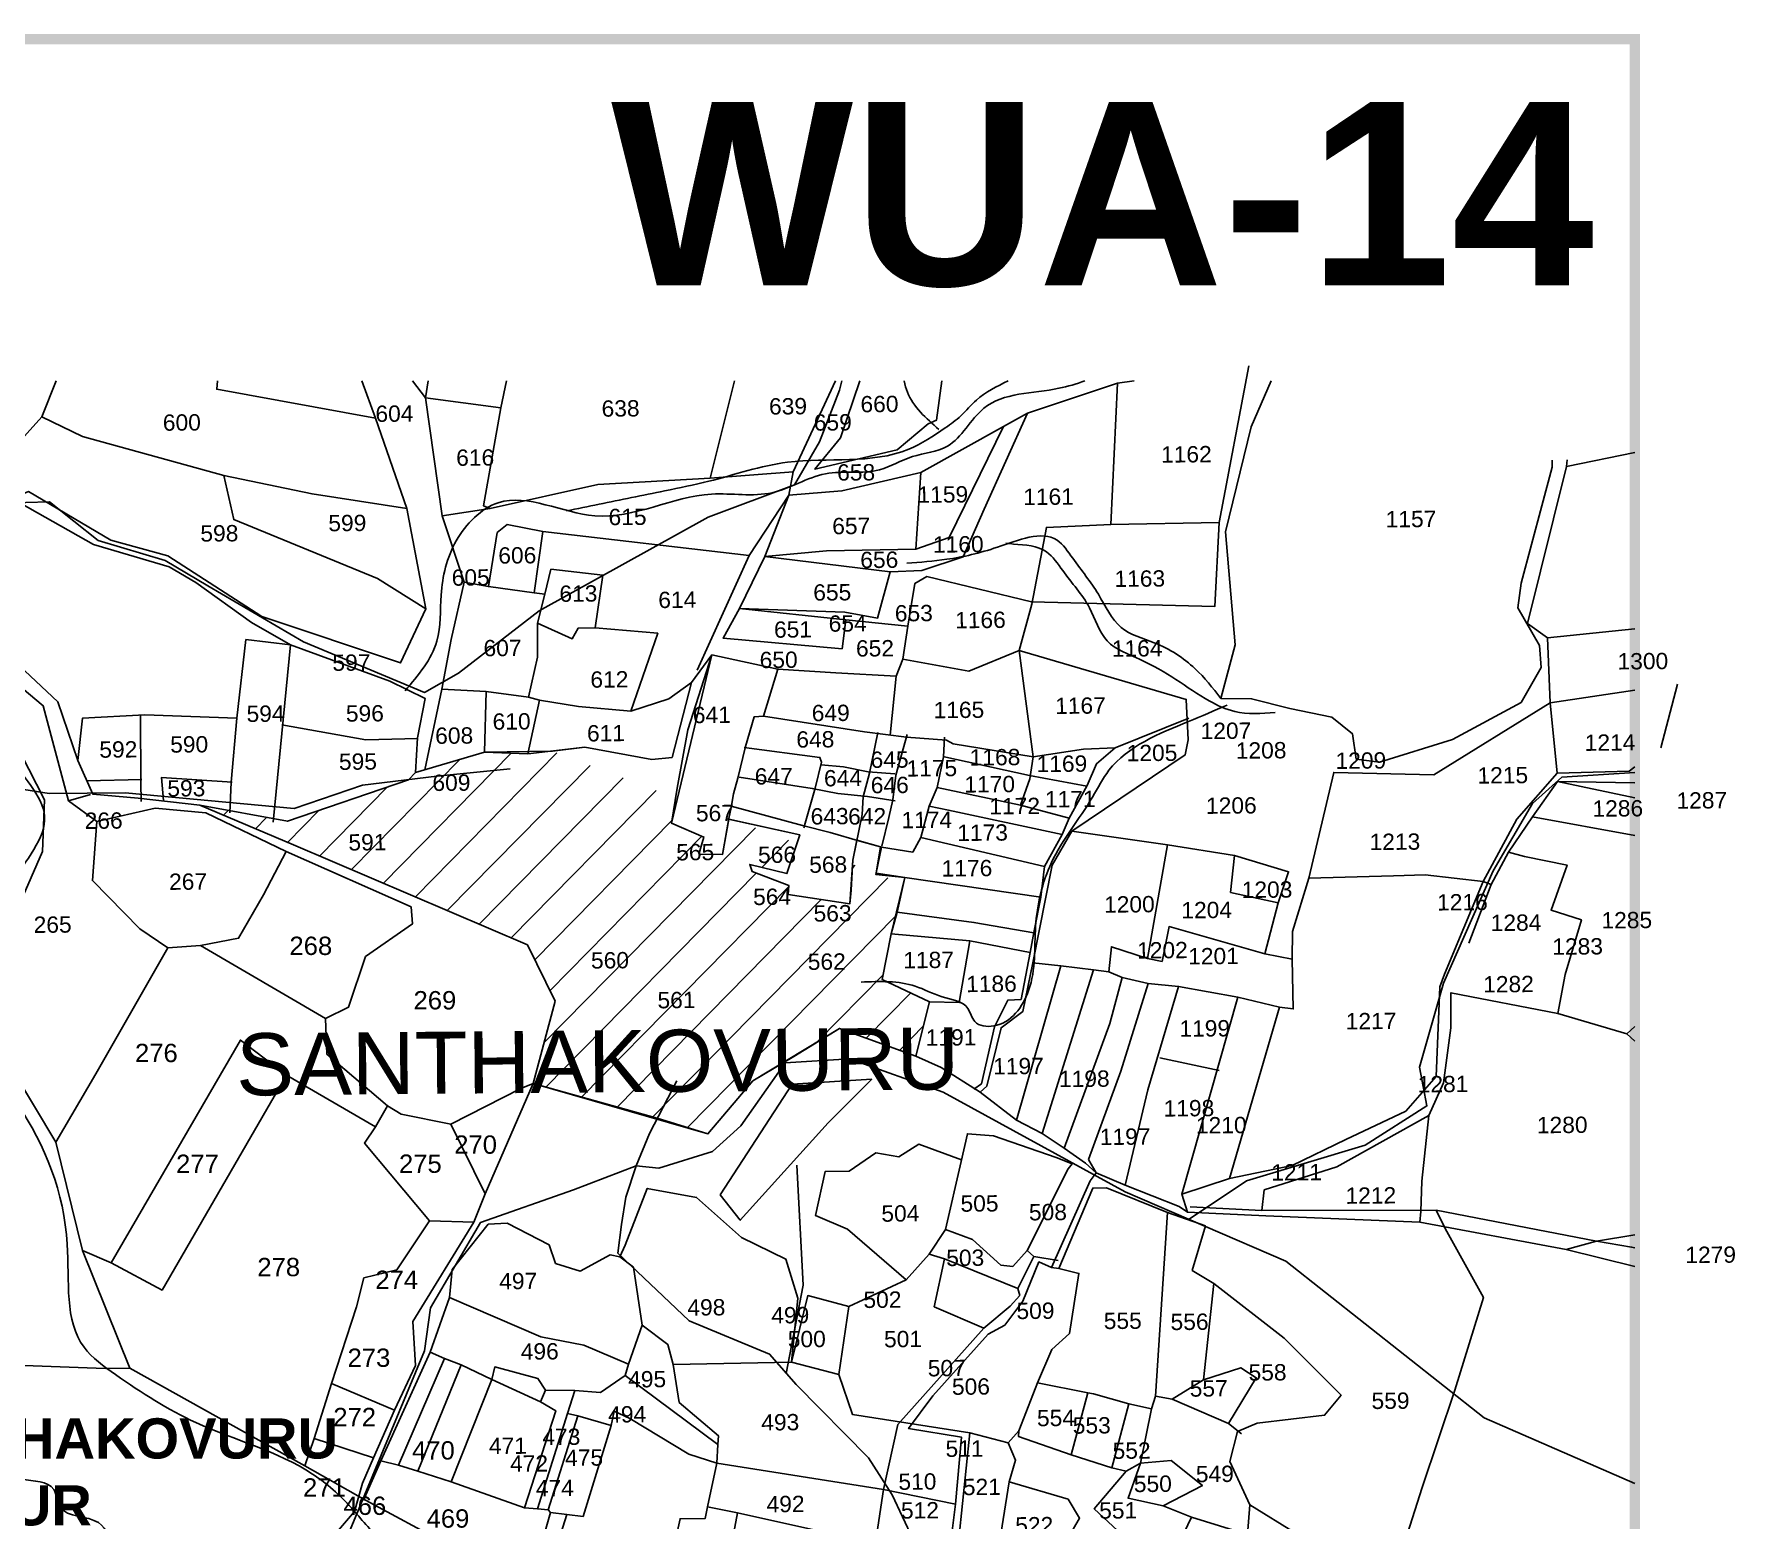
# Model space of a CAD drawing. Header units: inches. Extents: x 200003 to 248779, y 1594258 to 1607376.
# Drawn here: x 213419 to 215088, y 1605434 to 1606891 of the extents above; entities that cross this region are included whole.
import ezdxf
from ezdxf.enums import TextEntityAlignment as Align

# ---------------------------------------------------------------- set-up
doc = ezdxf.new("R2010")
doc.units = ezdxf.units.IN
doc.header["$LTSCALE"] = 15
doc.header["$MEASUREMENT"] = 0
for name, color, linetype in [('PLOT', 7, 'Continuous'), ('PLOT NO', 7, 'Continuous'), ('PLOTS NO', 7, 'Continuous'), ('ROAD', 1, 'Continuous'), ('STREAM', 4, 'Continuous'), ('TEXT', 1, 'Continuous'), ('text2', 7, 'Continuous')]:
    doc.layers.add(name, color=color, linetype=linetype)
doc.styles.get("Standard").update_dxf_attribs({"font": 'arial.ttf'})

msp = doc.modelspace()

# ---------------------------------------------------------------- hatches: boundary and pattern name
at = {"layer": 'PLOT'}
h = msp.add_hatch(dxfattribs=at)
h.set_pattern_fill('ANSI31', color=11, scale=253.80247, angle=0.486)
h.set_pattern_definition([(45.486, (210598.728, 1605601.31), (-22.62267, 22.24208), [])])
h.paths.add_polyline_path([(214272, 1606057.9), (214249, 1606066.6), (214244.9, 1606067.1), (214245.1, 1606068.1), (214222.1, 1606076.8), (214220.7, 1606051.7), (214219.5, 1606038.3), (214159.1, 1606047.4), (214159.5, 1606056.3), (214123.6, 1606069.8), (214121.2, 1606076.9), (214157.8, 1606067.8), (214167.5, 1606097.4), (214109.5, 1606119.3), (214100.7, 1606121.2), (214094.4, 1606086.5), (214071.5, 1606086.8), (214076.3, 1606103.7), (214044.5, 1606117.4), (214048.5, 1606142.3), (213927.7, 1606187.9), (213903.7, 1606185.2), (213861.1, 1606186.9), (213793.3, 1606166.9), (213786.6, 1606159.7), (213667.9, 1606119.1), (213582, 1606134.8), (213673.9, 1606095.9), (213903.2, 1605998.1), (213930.3, 1605942.8), (213909, 1605862), (214030.5, 1605827.8), (214080.3, 1605812.5), (214124.4, 1605864.5), (214209.4, 1605916), (214284.2, 1605888.6), (214297.7, 1605941.9), (214251.1, 1605964.1), (214260, 1606008.7)])

# ---------------------------------------------------------------- linework, layer by layer
for points in [[(214479.6, 1606191.2), (214448.6, 1606189.9), (214399.1, 1606182.5), (214320.8, 1606195), (214314.3, 1606198.6), (214275, 1606201.7), (214233.7, 1606206.8), (214134.8, 1606222.3), (214125.5, 1606221.5), (214117.1, 1606192.6), (214109.6, 1606161.4), (214105.3, 1606146.2), (214103.1, 1606132.7), (214100.8, 1606121.8), (214094.4, 1606086.5), (214071.5, 1606086.8), (214076.3, 1606103.7), (214044.5, 1606117.4), (214050, 1606151.5), (214060.7, 1606208.7), (214084.2, 1606282.4), (214148.7, 1606268.4), (214205.6, 1606264.7), (214264.9, 1606261.4), (214271.5, 1606278), (214276.2, 1606310.5), (214283.3, 1606352.5), (214295, 1606359.1), (214397.5, 1606334.3), (214577.3, 1606329.8), (214581.8, 1606412.1), (214610.8, 1606565.7)], [(213513.4, 1605582.8), (213466.9, 1605698), (213440.7, 1605804.4), (213398.9, 1605874.4), (213409.1, 1605937.1), (213397.6, 1606020.4), (213366.6, 1606044.4), (213272.4, 1606067.9), (213209.3, 1606052.9), (213105.8, 1606016.1), (213033.7, 1606000), (212949.6, 1605988.6), (212958.7, 1606013.9), (212843.7, 1606065.7), (212694.1, 1606109.3), (212652.9, 1606264.3), (212644.7, 1606343.7), (212553.1, 1606507.3), (212584.3, 1606520.6), (212601.2, 1606556.6)], [(212593.2, 1606546.2), (212727.2, 1606520.6), (212776.3, 1606514.7), (212849, 1606498), (212953.7, 1606463.5), (212963.8, 1606450.5), (212975.2, 1606448.6), (213023.9, 1606404.4), (213111.1, 1606375.5), (213188.7, 1606342.8), (213281.2, 1606343.5), (213314.9, 1606337.9), (213350.6, 1606300.4), (213357.2, 1606295), (213387.1, 1606267.1), (213428.2, 1606232.4), (213453.3, 1606139.2), (213474.6, 1606145.4)], [(213365, 1606395.8), (213354, 1606420.9), (213372.1, 1606454.9), (213426.9, 1606515.7), (213440.9, 1606551.1)], [(213599.4, 1606551.1), (213598.6, 1606542.9), (213754.2, 1606514.5), (213784.8, 1606425.8), (213803.6, 1606327.5), (213778.8, 1606274.5), (213642.6, 1606320.1), (213550.7, 1606379.4), (213494.7, 1606394.8), (213414, 1606442.5), (213397.9, 1606435.8)], [(213740.8, 1606551.1), (213754.2, 1606514.5)], [(213790.5, 1606551.1), (213803.2, 1606534.4), (213819.6, 1606418.9), (213866.6, 1606425.8), (213972.4, 1606449.6), (214082.4, 1606455.6), (214164, 1606461.8), (214159.6, 1606439.1), (214211.6, 1606443.2), (214288.9, 1606461.1), (214370.1, 1606506.5), (214393.8, 1606519.3), (214482, 1606549)], [(213803.2, 1606534.4), (213805.9, 1606551.1)], [(213866.6, 1606425.8), (213860.1, 1606428.7), (213877, 1606524.7), (213882.6, 1606551.1)], [(214069.7, 1606267.2), (214120.7, 1606379.8), (214159.6, 1606439.1), (214164, 1606461.8), (214205.3, 1606551.1)], [(214082.4, 1606455.6), (214106.4, 1606551.1)], [(214229.2, 1606551.1), (214210.3, 1606495.1), (214185.2, 1606464.5), (214265.7, 1606483.4), (214296.4, 1606509), (214304.5, 1606512.6), (214309.6, 1606551.1)], [(214347.2, 1605853.3), (214353.7, 1605859.3), (214367.8, 1605916.6), (214389, 1605932.5), (214398.8, 1605980.3), (214417.8, 1606076.1), (214437.2, 1606109.3), (214548.2, 1606184.3), (214551.2, 1606198.9), (214549.3, 1606238.7), (214385.6, 1606286.7), (214397.8, 1606332.1), (214412.2, 1606407.4), (214475.3, 1606410.3), (214482, 1606549), (214498.2, 1606551.1)], [(213803.2, 1606534.4), (213877, 1606524.7)], [(213426.9, 1606515.7), (213467, 1606496.5), (213605.6, 1606458.2), (213692.1, 1606440.3), (213784.8, 1606425.8)], [(214393.8, 1606519.3), (214351.2, 1606425.3), (214330.6, 1606378.5), (214290.1, 1606365.1), (214258.9, 1606363.9), (214136.1, 1606378.7), (214159.6, 1606439.1)], [(214284.1, 1606386.1), (214316.9, 1606397.4), (214370.1, 1606506.5)], [(214922.2, 1606467.1), (214989.3, 1606481)], [(214288.9, 1606461.1), (214284.1, 1606386.1), (214196.6, 1606384.3), (214136.1, 1606378.7)], [(214906.3, 1606235.4), (214903.7, 1606299.1), (214884.2, 1606313.1), (214922.2, 1606467.1), (214922.9, 1606473.7)], [(213803.6, 1606327.5), (213756.2, 1606357.2), (213615.2, 1606415.1), (213605.6, 1606458.2)], [(213793.3, 1606166.9), (213795.4, 1606201), (213802.9, 1606239.6), (213768.3, 1606256.5), (213671, 1606292.2), (213632.5, 1606314.1), (213578.1, 1606353.4), (213551.9, 1606368.7), (213477.8, 1606390.6), (213397.9, 1606435.8), (213380.1, 1606433), (213365, 1606395.8), (213370.2, 1606359.4), (213368.3, 1606349.4), (213316.7, 1606355.1)], [(213802.7, 1606169.7), (213819.4, 1606248.8), (213828.5, 1606297.6), (213841.3, 1606353.7), (213819.6, 1606418.9)], [(213865, 1606349.4), (213873.4, 1606402.3), (213883.2, 1606410.3), (213918.3, 1606403.3), (214120.7, 1606379.8)], [(214581.8, 1606412.1), (214475.3, 1606410.3)], [(213918.3, 1606403.3), (213909.9, 1606343.2)], [(214136.1, 1606378.7), (214111.3, 1606328), (214095.2, 1606298.9), (214211.9, 1606288.3), (214215.4, 1606316.7), (214111.3, 1606328)], [(213841.3, 1606353.7), (213865, 1606349.4), (213909.9, 1606343.2), (213920.4, 1606342), (213926.2, 1606366.4), (213977.1, 1606360.5), (213969.7, 1606308.9), (214031.1, 1606303.5), (214004.8, 1606227.3), (213953.3, 1606231.6), (213915, 1606237.9), (213904.2, 1606240.9), (213862.7, 1606246.3), (213819.4, 1606248.8)], [(214111.3, 1606328), (214214.4, 1606324.2), (214246.6, 1606318.4), (214258.9, 1606363.9)], [(213903.7, 1606185.2), (213915, 1606237.9), (213904.2, 1606240.9), (213913, 1606280.2), (213913.1, 1606313.5), (213920.4, 1606342)], [(213588, 1605272.4), (213733.6, 1605442.1), (213741.4, 1605470), (213752.3, 1605494.7), (213773, 1605541.6), (213793.5, 1605585.5), (213790.8, 1605628.5), (213850.6, 1605726), (213861.8, 1605753.7), (213828.2, 1605821.9), (213896.9, 1605857.2), (213909, 1605862), (213930.3, 1605942.8), (213903.2, 1605998.1), (213673.9, 1606095.9), (213582, 1606134.8), (213521.5, 1606141.8), (213477, 1606145.8), (213462.2, 1606178.9), (213442.7, 1606236.2), (213334.1, 1606338)], [(213913.1, 1606313.5), (213947, 1606298), (213952.9, 1606308.4), (213969.7, 1606308.9)], [(214215.4, 1606316.7), (214276.2, 1606310.5)], [(213462.2, 1606178.9), (213467, 1606220.4), (213528, 1606223.7), (213618.2, 1606220.3), (213627.1, 1606297.3), (213671, 1606292.2), (213653.8, 1606118.4)], [(214989.3, 1606308), (214903.7, 1606299.1)], [(214386.8, 1606134.9), (214396, 1606160.9), (214399.1, 1606182.5), (214385.6, 1606286.7), (214336.2, 1606266.3), (214271.5, 1606278), (214264.9, 1606261.4), (214258.9, 1606203.6)], [(213397.6, 1606020.4), (213427.5, 1606089.6), (213429.6, 1606140.2), (213382.8, 1606231), (213387.2, 1606269.2)], [(214148.7, 1606268.4), (214134.8, 1606222.3)], [(213582, 1606134.8), (213667.9, 1606119.1), (213786.6, 1606159.7), (213793.3, 1606166.9), (213861.1, 1606186.9), (213903.7, 1606185.2), (213959.6, 1606191.7), (214025.2, 1606179.8), (214045.1, 1606181.8), (214064.3, 1606255.2)], [(213862.7, 1606246.3), (213861.1, 1606186.9)], [(214004.8, 1606227.3), (214042, 1606239.4), (214064.3, 1606255.2)], [(214989.3, 1606247.6), (214906.3, 1606235.4)], [(215031.3, 1606253.7), (215014.8, 1606191.2)], [(214398.8, 1605980.3), (214426.4, 1605977.2), (214458.3, 1605973.3), (214473.4, 1605971.6), (214486.4, 1605965.8), (214512.1, 1605960), (214541.9, 1605957.2), (214599.8, 1605946.5), (214640.8, 1605936.8), (214654.3, 1605935.1), (214653.3, 1605984), (214653.6, 1606010.9), (214669.7, 1606063.4), (214694.1, 1606167.1), (214792.3, 1606164.6), (214906.3, 1606235.4), (214913.1, 1606166.3), (214873.7, 1606121.2), (214840.6, 1606060.2), (214802.8, 1605969.2), (214798, 1605956.8), (214794.6, 1605868.7), (214764.6, 1605834.9), (214706, 1605807.1), (214653.1, 1605781.4), (214591.9, 1605768.8), (214545.1, 1605753.4), (214550.5, 1605735.8)], [(213524.3, 1606138.5), (213524.1, 1606157.1), (213523.6, 1606222.8)], [(213618.2, 1606220.3), (213612.7, 1606157.6), (213611.3, 1606127.5)], [(213662.5, 1606213.9), (213744.8, 1606199.1), (213795.7, 1606200.5)], [(214284.2, 1605888.6), (214297.7, 1605941.9), (214326.8, 1605941.3), (214337, 1606001.9), (214396.3, 1605990.5), (214400.3, 1606011.6), (214406.8, 1606044.6), (214410.4, 1606074.8), (214427.8, 1606106.1), (214434.4, 1606122.3), (214452.1, 1606154.1), (214461.5, 1606175.5), (214479.6, 1606191.2), (214552, 1606220.3)], [(214246.9, 1606206.3), (214238.8, 1606166.3), (214232.5, 1606143), (214231.6, 1606125.7), (214222.3, 1606081), (214220.7, 1606051.7), (214219.5, 1606038.3), (214159.1, 1606047.4), (214159.5, 1606056.3), (214123.6, 1606069.8), (214121.2, 1606076.9), (214157.8, 1606067.8), (214170.3, 1606106), (214098.8, 1606121.6)], [(214174.2, 1606112.7), (214185.4, 1606151.5), (214191.7, 1606177.1), (214190.1, 1606181.8), (214115.7, 1606191.6)], [(214297.7, 1605941.9), (214251.1, 1605964.1), (214260, 1606008.7), (214265.8, 1606030), (214273.5, 1606064), (214244.9, 1606067.1), (214250.4, 1606093.6), (214281.2, 1606088.9), (214289, 1606103.1), (214297.1, 1606133.9), (214305.2, 1606152.2), (214311.2, 1606182.2), (214312.3, 1606201.7)], [(214250.8, 1606094.8), (214257.7, 1606122.7), (214261.7, 1606140.2), (214264.4, 1606164.3), (214275.7, 1606204.3)], [(214310.7, 1606182.8), (214395.7, 1606163.9), (214451.8, 1606153.6)], [(213471, 1606158.9), (213525.1, 1606160)], [(213613.6, 1606157.6), (213544.3, 1606162), (213546.4, 1606139.6)], [(213793.3, 1606166.9), (213793.3, 1606166.9)], [(213793.3, 1606166.9), (213793.3, 1606166.9)], [(214110.8, 1606162.3), (214182.5, 1606151.4), (214207.6, 1606146.4), (214236.7, 1606143.5), (214263.9, 1606139.3)], [(214191.4, 1606174.5), (214213.2, 1606172.6), (214237.5, 1606167.8), (214263.7, 1606165.7)], [(214865.3, 1606088.9), (214889.1, 1606123.4), (214913.5, 1606158.3), (214989.3, 1606142.2)], [(214913.1, 1606166.3), (214983.9, 1606168.4), (214989.3, 1606172.4)], [(214989.3, 1606157), (214913.5, 1606158.3)], [(214305.2, 1606152.2), (214386.8, 1606134.9), (214434.4, 1606122.3)], [(213453.3, 1606139.2), (213480.9, 1606118.9), (213538.1, 1606131.9), (213587.7, 1606127.5), (213666.5, 1606089.4), (213789.2, 1606035.1), (213790.5, 1606018.5), (213744.3, 1605986.5), (213727.9, 1605936.8), (213705.3, 1605925.6)], [(214249.6, 1606094), (214229.2, 1606099.8), (214200.1, 1606108.2), (214173.1, 1606115), (214103.2, 1606134)], [(214427.8, 1606106.1), (214316.1, 1606130.2), (214297.1, 1606133.9)], [(213480.9, 1606118.9), (213476.6, 1606061), (213523.2, 1606013.8), (213550.5, 1605995)], [(214437.2, 1606109.3), (214530.9, 1606095.9), (214596.8, 1606085.7), (214649.8, 1606069.6), (214639.4, 1606039.2), (214626.4, 1605989.1), (214653.3, 1605984)], [(214889.1, 1606123.4), (214989.3, 1606105.3)], [(214289, 1606103.1), (214410.4, 1606074.8)], [(214530.9, 1606095.9), (214511.3, 1605984.5), (214525.7, 1605981.7), (214532.5, 1606015.8), (214626.4, 1605989.1)], [(213582.5, 1605997.2), (213620, 1606004.4), (213644.4, 1606047), (213666.5, 1606089.4)], [(214639.4, 1606039.2), (214592.9, 1606049.3), (214596.8, 1606085.7)], [(214913.7, 1605930.6), (214920.9, 1605968.7), (214936.9, 1606022.4), (214907.1, 1606032.1), (214922.8, 1606076.1), (214881.2, 1606084.7), (214865.3, 1606088.9), (214848.3, 1606057.2), (214840.6, 1606060.2), (214783.8, 1606066.5), (214752.5, 1606065.7), (214669.7, 1606063.4)], [(214406.8, 1606044.6), (214273.5, 1606064)], [(214848.3, 1606057.2), (214826.6, 1605999.6)], [(214265.8, 1606030), (214341.1, 1606020), (214399.9, 1606009.6)], [(214337, 1606001.9), (214260, 1606008.7)], [(213685, 1605486.9), (213694.2, 1605513.9), (213711.2, 1605567.7), (213735.7, 1605642.9), (213742.8, 1605671.5), (213775.1, 1605679.1), (213807.2, 1605727.3), (213743.6, 1605803.5), (213754.1, 1605819.5), (213766.1, 1605839.9), (213706.5, 1605890.7), (213705.3, 1605925.6), (213582.5, 1605997.2), (213550.5, 1605995), (213479.9, 1605871.5), (213440.7, 1605804.4)], [(214511.3, 1605984.5), (214476, 1605996.1), (214473.4, 1605971.6)], [(214340.9, 1605856.3), (214348.7, 1605861.7), (214361.2, 1605917.6), (214374.5, 1605943.8), (214387.4, 1605944.5), (214396.3, 1605990.5)], [(214426.4, 1605977.2), (214382.8, 1605826)], [(214458.3, 1605973.3), (214408.2, 1605812.9)], [(214429.5, 1605798.5), (214474.3, 1605920.8), (214486.4, 1605965.8)], [(214512.1, 1605960), (214485.1, 1605873.9), (214453.5, 1605787.5)], [(214989.3, 1605903.5), (214981.4, 1605910.7), (214913.7, 1605930.6), (214809, 1605950.9), (214808.7, 1605916.5), (214801.7, 1605862.7), (214787.2, 1605830.5), (214780.5, 1605766.2), (214779.4, 1605736.4), (214778.5, 1605725.8), (214627.3, 1605732), (214550.5, 1605735.8), (214542.4, 1605741.4), (214489.4, 1605762.2), (214460.9, 1605774.4), (214453.5, 1605787.5)], [(214541.9, 1605957.2), (214511.6, 1605855.7), (214489.4, 1605762.2)], [(214599.8, 1605946.5), (214545.1, 1605753.4)], [(214591.9, 1605768.8), (214640.8, 1605936.8)], [(214319.3, 1605418), (214322.9, 1605449.5), (214329.1, 1605514.9), (214277, 1605523.5), (214300.8, 1605555.5), (214355.1, 1605616.2), (214371.5, 1605625), (214389.1, 1605648.3), (214404.9, 1605687), (214417.1, 1605681.6), (214455, 1605766.6), (214460.9, 1605774.4), (214450.5, 1605783.7), (214429.5, 1605798.5), (214408.2, 1605812.9), (214382.8, 1605826), (214347.2, 1605853.3), (214309.1, 1605877.8), (214284.2, 1605888.6), (214209.4, 1605916), (214164.4, 1605888.5), (214124.4, 1605864.5), (214080.3, 1605812.5), (214030.5, 1605827.8), (213909, 1605862)], [(214989.3, 1605918), (214981.4, 1605910.7)], [(213667, 1605870.2), (213621.8, 1605904.6), (213495.1, 1605686.1)], [(214523.3, 1605887), (214581.7, 1605874.7)], [(213466.9, 1605698), (213495.1, 1605686.1), (213544.9, 1605659.4), (213667, 1605870.2), (213754.1, 1605819.5)], [(213909, 1605862), (213861.8, 1605753.7)], [(214092.3, 1605752.8), (214112, 1605727.8), (214198.3, 1605823.4), (214241, 1605866.1), (214162.9, 1605861.2), (214092.3, 1605752.8)], [(213766.1, 1605839.9), (213779.5, 1605831.8), (213828.2, 1605821.9)], [(214754.3, 1605382.5), (214780.6, 1605465.6), (214812.9, 1605561.1), (214840.8, 1605651.9), (214803.2, 1605719.7), (214794.4, 1605737.8), (214623.6, 1605737.4), (214625.9, 1605757.5), (214696.9, 1605780.3), (214787.2, 1605830.5), (214787.2, 1605830.5)], [(212583.8, 1605736.6), (212666.6, 1605782.5), (212859.3, 1605809.1), (212907, 1605760.9), (212959.9, 1605722.5), (212975.5, 1605723.3), (212969, 1605683.9), (213005.5, 1605676.2), (213066.1, 1605623.6), (213091.9, 1605585.8), (213158.6, 1605547.5), (213317.7, 1605579.8), (213365.3, 1605587.1), (213489.1, 1605582.3), (213513.4, 1605582.8), (213685, 1605486.9), (213744.5, 1605453.3), (213904.5, 1605367.1)], [(214298.8, 1605238.9), (214320.6, 1605373.7), (214326.4, 1605415.2), (214337.1, 1605519.3), (214222.1, 1605537.2), (214208.8, 1605576.5), (214218.3, 1605643.2), (214274.6, 1605669.3), (214297.2, 1605694.4), (214313.3, 1605718.6), (214328.5, 1605785.4), (214334.8, 1605812.7), (214360.2, 1605810.7), (214421.8, 1605789.4), (214437.6, 1605783), (214433.6, 1605778.1), (214393.2, 1605698.3), (214399.8, 1605692.4)], [(214274.6, 1605669.3), (214217, 1605719.1), (214185.7, 1605732.5), (214195.1, 1605775.5), (214218.7, 1605775.9), (214244.9, 1605794), (214267.4, 1605790.1), (214287, 1605802.5), (214328.9, 1605787.2)], [(214162.3, 1605588.7), (214162.3, 1605588.7), (214168.3, 1605651.4), (214156.7, 1605689.6), (214113.2, 1605711), (214069.2, 1605750.2), (214020.8, 1605759.1), (213999.1, 1605703.5), (213994, 1605692)], [(214424.4, 1605680.6), (214457.7, 1605759.4), (214471.3, 1605759.5), (214530.9, 1605735.3), (214568.1, 1605722.3), (214555.2, 1605678.6), (214576.3, 1605665.9), (214645.4, 1605612.3), (214701.2, 1605556.2), (214685, 1605536.6), (214618.9, 1605528.9), (214599.5, 1605520.7), (214592, 1605491.1), (214611.6, 1605448.6), (214702.6, 1605392.3)], [(214623.6, 1605737.4), (214553.1, 1605741.1)], [(213807.2, 1605727.3), (213850.6, 1605726)], [(214002.2, 1605586.8), (214015.7, 1605624.9), (214007.1, 1605681.8), (213994, 1605692), (213984.3, 1605693.8), (213954.8, 1605678), (213930.9, 1605685.4), (213924.5, 1605703.7), (213883.5, 1605724.8), (213864.8, 1605724.1), (213829.3, 1605679.5), (213826.8, 1605652.2)], [(214515.2, 1605542.8), (214519.1, 1605555.4), (214530.9, 1605735.3)], [(214778.5, 1605725.8), (214922.1, 1605699.1), (214951.7, 1605707.4)], [(214794.4, 1605737.8), (214951.7, 1605707.4), (214989.3, 1605713.4)], [(214313.3, 1605718.6), (214339.6, 1605709), (214367.6, 1605683.7), (214379.4, 1605682.5), (214393.2, 1605698.3)], [(213949.7, 1605560.7), (213942.6, 1605538.3), (213952.8, 1605536), (213985.4, 1605526.5), (213988.2, 1605540.7), (214003.8, 1605533.5), (214061.5, 1605498.5), (214089, 1605489.7), (214252.3, 1605463.7), (214266.5, 1605527.4), (214350.9, 1605622.1), (214376.7, 1605643.5), (214386.1, 1605653.9), (214384.2, 1605660.9), (214399.8, 1605692.4), (214423.9, 1605688.3)], [(214297.2, 1605694.4), (214312.4, 1605690.1), (214384.2, 1605660.9)], [(214922.1, 1605699.1), (214989.3, 1605682.4)], [(214989.3, 1605700.7), (214986.1, 1605701.5), (214951.7, 1605707.4)], [(214312.4, 1605690.1), (214302.2, 1605643), (214350.9, 1605622.1)], [(214374.7, 1605509.5), (214385.2, 1605521.2), (214403.5, 1605568.3), (214417.5, 1605601.1), (214434.9, 1605616.8), (214444.1, 1605675.7), (214424.4, 1605680.6), (214417.1, 1605681.6)], [(214576.3, 1605665.9), (214566.4, 1605571.3), (214602.9, 1605583.1), (214618, 1605573.4), (214590.8, 1605528.4), (214603.5, 1605518.4)], [(213742.6, 1605453.4), (213759.6, 1605491.7), (213808, 1605598.3), (213826.8, 1605652.2), (213916.5, 1605613.6), (213958.4, 1605605.3), (214002.2, 1605586.8), (213999.2, 1605575.4), (214090.1, 1605507.8), (214089, 1605489.7), (214079.9, 1605446.8), (214077.7, 1605435.3), (214052.9, 1605435.1), (214036.2, 1605359.6), (214023.5, 1605314.4)], [(214162.3, 1605588.7), (214178.2, 1605654), (214218.3, 1605643.2)], [(214015.7, 1605624.9), (214040.8, 1605605.8), (214046.3, 1605586.2), (214052.2, 1605549.2), (214090.5, 1605516.5), (214090.1, 1605507.8)], [(213822, 1605592.2), (213776.7, 1605487.6)], [(213808, 1605598.3), (213822, 1605592.2), (213838.1, 1605586), (213868.4, 1605571.7), (213871.2, 1605583.9), (213913.6, 1605572.6), (213921, 1605561), (213949.7, 1605560.7), (213974.9, 1605559), (213999.2, 1605575.4)], [(213795.9, 1605481.7), (213838.1, 1605586)], [(214046.3, 1605586.2), (214162.3, 1605588.7), (214208.8, 1605576.5)], [(213711.2, 1605567.7), (213773, 1605541.6)], [(213868.4, 1605571.7), (213828.5, 1605471.1)], [(213868.4, 1605571.7), (213915.9, 1605549.7)], [(213900.5, 1605445.9), (213931.2, 1605540.8), (213915.9, 1605549.7), (213921, 1605561)], [(214385.2, 1605521.2), (214385, 1605515.6), (214436.4, 1605497.8), (214476.5, 1605484.9), (214490.6, 1605481.6), (214504.5, 1605489.5), (214515.2, 1605542.8), (214493, 1605547.6), (214458.4, 1605557.6), (214453, 1605558.4), (214403.5, 1605568.3)], [(214453, 1605558.4), (214436.4, 1605497.8)], [(214535.6, 1605552.4), (214566.4, 1605571.3)], [(214476.5, 1605484.9), (214493, 1605547.6)], [(214590.8, 1605528.4), (214535.6, 1605552.4), (214519.1, 1605555.4)], [(213759.6, 1605491.7), (213776.7, 1605487.6), (213795.9, 1605481.7), (213828.5, 1605471.1), (213900.5, 1605445.9), (213913, 1605444.8), (213923.5, 1605443.7), (213925.7, 1605441.2), (213941.8, 1605439.2), (213957.8, 1605437.4), (213985.4, 1605526.5)], [(213942.6, 1605538.3), (213913, 1605444.8)], [(213923.5, 1605443.7), (213952.8, 1605536)], [(213694.2, 1605513.9), (213752.3, 1605494.7)], [(214375.6, 1605471.1), (214382, 1605492.4), (214374.7, 1605509.5), (214337.1, 1605519.3)], [(214526.6, 1605447.7), (214565.3, 1605467.8), (214534.5, 1605492.3), (214504.5, 1605489.5)], [(214490.6, 1605481.6), (214459.1, 1605444.9), (214482.1, 1605423.6), (214517.6, 1605419.8), (214543.9, 1605414.6), (214554.4, 1605436.7), (214609.5, 1605419.6), (214611.6, 1605448.6)], [(214504.5, 1605489.5), (214492.4, 1605455.2), (214526.6, 1605447.7), (214554.4, 1605436.7)], [(214079.9, 1605446.8), (214109.2, 1605441), (214204.8, 1605419.6), (214219.8, 1605416), (214244.8, 1605413.8), (214252.3, 1605463.7)], [(214252.3, 1605463.7), (214322.9, 1605449.5)], [(214414.1, 1605382.4), (214444.8, 1605435.6), (214433.4, 1605454.1), (214375.6, 1605471.1), (214365.3, 1605405.6)], [(213925.7, 1605441.2), (213904.5, 1605367.1)], [(214092, 1605347.6), (214109.2, 1605441)], [(213941.8, 1605439.2), (213915.8, 1605356.6)]]:
    msp.add_lwpolyline(points, dxfattribs=at)
at = {"layer": 'PLOT', "color": 11}
msp.add_lwpolyline([(214297.7, 1605941.9), (214284.2, 1605888.6), (214209.4, 1605916), (214164.4, 1605888.5), (214124.4, 1605864.5), (214080.3, 1605812.5), (213909, 1605862), (213930.3, 1605942.8), (213903.2, 1605998.1), (213673.9, 1606095.9), (213582, 1606134.8), (213667.9, 1606119.1), (213786.6, 1606159.7), (213793.3, 1606166.9), (213861.1, 1606186.9), (213927.7, 1606187.9), (213959.6, 1606191.7), (214025.2, 1606179.8), (214045.1, 1606181.8), (214064.3, 1606255.2), (214084.2, 1606282.4), (214044.5, 1606117.4), (214076.3, 1606103.7), (214071.5, 1606086.8), (214094.4, 1606086.5), (214100.7, 1606121.2), (214170.3, 1606106), (214157.8, 1606067.8), (214121.2, 1606076.9), (214123.6, 1606069.8), (214159.5, 1606056.3), (214159.1, 1606047.4), (214219.5, 1606038.3), (214222.3, 1606081), (214226.4, 1606100.6), (214249.6, 1606094), (214245.1, 1606068.1), (214273.5, 1606064), (214260, 1606008.7), (214251.1, 1605964.1), (214297.7, 1605941.9), (214284.2, 1605888.6), (214209.4, 1605916), (214124.4, 1605864.5), (214080.3, 1605812.5), (213909, 1605862), (213930.3, 1605942.8), (213903.2, 1605998.1), (213673.9, 1606095.9), (213582, 1606134.8)], dxfattribs=at)
at = {"layer": 'ROAD', "color": 30}
for points in [[(214211.7, 1606551.1), (214209.4, 1606542.1), (214189.6, 1606491.3), (214165.2, 1606449), (214080.6, 1606417.5), (213914.7, 1606325.6), (213835.5, 1606264.3), (213802.2, 1606245.6), (213683.5, 1606295.3), (213589.7, 1606350.1), (213548, 1606375), (213482.2, 1606394.6), (213434.6, 1606432.4), (213388.1, 1606431)], [(212240, 1606338), (212397.3, 1606322), (212577.9, 1606329.7), (212780.1, 1606315.1), (212915, 1606293.8), (212972.6, 1606243.3), (213188.4, 1606187), (213286.6, 1606169.5), (213434.2, 1606146.3), (213508.7, 1606146.9), (213674.6, 1606131.8), (213741.5, 1606154.7), (213814.5, 1606163.3), (213886.3, 1606170.7)], [(214551.4, 1605728.1), (214608.6, 1605766.6), (214724.7, 1605801.5), (214785.4, 1605840), (214778.2, 1605877.9), (214801.7, 1605960.2), (214850.3, 1606070.5), (214888.9, 1606136.5), (214917.6, 1606162.3), (214989.3, 1606167.1)], [(214989.3, 1605469.6), (214841.7, 1605534), (214647.1, 1605687.6), (214489.3, 1605755.8), (214311.1, 1605853.6), (214219.2, 1605886.1), (214156, 1605882.2), (214112.4, 1605820.3), (214084.9, 1605795.2), (214032, 1605779), (214009.8, 1605781.2)], [(212040.9, 1604217.2), (212248.2, 1604365.9), (212393.1, 1604458.9), (212417, 1604516.8), (212457.5, 1604529.8), (212623.1, 1604686.3), (212691.3, 1604745.8), (212724.5, 1604769.5), (212890.4, 1604893.2), (213003.8, 1604973.7), (213161.7, 1605085.4), (213395.2, 1605182.1), (213524.6, 1605234.6), (213586, 1605251.4), (213670.9, 1605254), (213712.8, 1605376.8), (213726, 1605416.2), (213802.4, 1605599.6), (213808.2, 1605642), (213857.3, 1605725.7), (213948.5, 1605757.5), (214009.8, 1605781.2), (214023.1, 1605812.9), (214049.8, 1605864.5)], [(214009.8, 1605781.2), (213999.9, 1605750.6), (213995.6, 1605723.5), (213991.9, 1605695.6), (214062, 1605629.1), (214140.7, 1605596.4), (214166.9, 1605566.8), (214237.6, 1605494.9), (214261.1, 1605458.5), (214281.2, 1605415.2), (214344, 1605332.8), (214448.6, 1605256.7), (214517.3, 1605215), (214569.1, 1605169.2), (214768, 1605035), (214852.8, 1605026.2), (214974, 1605118.6), (214989.3, 1605129.2)]]:
    msp.add_lwpolyline(points, dxfattribs=at)
at = {"layer": 'ROAD'}
msp.add_lwpolyline([(214167.6, 1605782), (214173.7, 1605664.1), (214156.9, 1605577.5)], dxfattribs=at)
at = {"layer": 'STREAM'}
for points in [[(214583.2, 1606239.7), (214597.3, 1606292.3), (214587.9, 1606403.2), (214613.2, 1606505.9), (214632.5, 1606551.1)], [(214908.3, 1606473.5), (214908.1, 1606466.6), (214877.7, 1606352.8), (214874.6, 1606328.4), (214895.9, 1606291.4), (214897.3, 1606269.9), (214878, 1606235.8), (214810.4, 1606199.3), (214738.8, 1606177.2), (214715.9, 1606180.2), (214712.4, 1606205), (214692, 1606221.2), (214650.8, 1606229.9), (214613.5, 1606239.4), (214583.2, 1606239.7)]]:
    msp.add_lwpolyline(points, dxfattribs=at)
for points, knots in [([(213783.3, 1606247.1), (213796.3, 1606262.5), (213819.5, 1606289.9), (213816.5, 1606344.9), (213828.1, 1606395.8), (213883.6, 1606452.3), (213978.5, 1606397.6), (214063.5, 1606449), (214143.3, 1606433.5), (214193.2, 1606467.1), (214244.1, 1606457.1), (214280, 1606479.7), (214323.6, 1606482.5), (214350.3, 1606540.8), (214409, 1606538.1), (214441.7, 1606548.2), (214449.9, 1606551.1)], [0, 0, 0, 0, 57.95902, 103.2061, 158.49732, 214.009448, 309.597502, 426.034318, 485.522194, 540.808738, 594.103082, 628.910347, 664.560619, 716.159955, 792.441551, 818.744079, 818.744079, 818.744079, 818.744079]), ([(214374.8, 1606551.1), (214363.6, 1606545.7), (214346, 1606537.2), (214329.5, 1606516.7), (214307.1, 1606500.7), (214255.8, 1606466.6), (214169.6, 1606481.2), (214092.8, 1606454.2), (214041.4, 1606444), (213994.9, 1606434.5), (213962.8, 1606427.9), (213941.6, 1606423.5)], [310.965106, 310.965106, 310.965106, 310.965106, 347.632072, 369.289628, 388.570596, 430.145245, 549.681954, 629.252307, 673.43851, 706.489295, 771.706502, 771.706502, 771.706502, 771.706502]), ([(214306.8, 1606503.3), (214294.2, 1606514.5), (214278.4, 1606528.6), (214273.4, 1606547.2), (214272.8, 1606551.1)], [0, 0, 0, 0, 47.980031, 60.056832, 60.056832, 60.056832, 60.056832])]:
    msp.add_open_spline(points, degree=3, knots=knots, dxfattribs=at)
for points in [[(214583.2, 1606239.7), (214558.1, 1606268.8), (214517.9, 1606294.3), (214485.7, 1606309.1), (214463.2, 1606341.8), (214438, 1606377.1), (214422.7, 1606394.8), (214364.1, 1606388), (214314.4, 1606376.1), (214275.3, 1606372.2)], [(214372.4, 1606391.8), (214380.1, 1606391.1), (214412.4, 1606383.4), (214428.2, 1606365), (214454.4, 1606328.6), (214471.9, 1606296), (214504.2, 1606277.8), (214539.3, 1606258.2), (214572, 1606237.2), (214596.9, 1606226.9), (214636.7, 1606225.9)], [(214816.8, 1604701), (214800, 1604751.4), (214781.2, 1604789.7), (214770.8, 1604837.3), (214772.7, 1604860.1), (214774, 1604877.9), (214770.9, 1604905.7), (214759.9, 1604947.6), (214716.9, 1604971.4), (214661.2, 1604990.2), (214608.4, 1605000.4), (214569.8, 1605014.3), (214455, 1605087.7), (214388.9, 1605156.9), (214321, 1605178.4), (214264.5, 1605207.1), (214199.4, 1605233.6), (214034.8, 1605285.9), (213953.9, 1605330.1), (213884.6, 1605358.7), (213859.5, 1605374.8), (213824.5, 1605392.3), (213760.1, 1605415.3), (213730.7, 1605445.6), (213692.6, 1605478.8), (213578, 1605529.4), (213499.3, 1605576.4), (213468.4, 1605603.2), (213451.9, 1605704.2), (213402.8, 1605842.3), (213363, 1605913.9), (213364.7, 1605971.5), (213396.7, 1606057.9), (213429.7, 1606124.1), (213394.2, 1606185), (213378.7, 1606246.1), (213382.7, 1606283.9)], [(214589.4, 1606233), (214551.5, 1606217), (214473.6, 1606169.2), (214457.4, 1606142.9), (214417.2, 1606078.6), (214401.6, 1606015.9), (214394.8, 1605953.3), (214360.5, 1605918.4), (214342, 1605922.7), (214335.2, 1605935.5), (214309.9, 1605947), (214283.6, 1605957.4), (214230.4, 1605961.4)], [(212381.9, 1605482.3), (212403.2, 1605474.6), (212439.4, 1605468.3), (212470, 1605478.3), (212497, 1605477.7), (212524, 1605477.1), (212583, 1605482), (212637.5, 1605455.8), (212657.6, 1605448.7), (212681, 1605447.5), (212711.9, 1605441.1), (212763, 1605416.7), (212806.1, 1605397.1), (212845.1, 1605387.4), (212890, 1605377.7), (212918.8, 1605367.4), (212957.5, 1605367.7), (213002.8, 1605373.4), (213052.6, 1605381.1), (213078.2, 1605381.6), (213094.5, 1605402.3), (213113.5, 1605426.4), (213140, 1605462.8), (213180.4, 1605488.1), (213225.4, 1605503.5), (213264.9, 1605502.5), (213341.9, 1605504.4), (213372.9, 1605489.9), (213407.3, 1605474.1), (213438.6, 1605463.8), (213445.2, 1605446.4), (213482.4, 1605431.2), (213501.2, 1605404.6), (213513.3, 1605393.9), (213533.7, 1605381.3), (213554.4, 1605368.6), (213581.8, 1605330.6), (213584.3, 1605301.1), (213620, 1605269.1), (213665.4, 1605259.8), (213684.1, 1605253.2), (213722, 1605248), (213760.7, 1605246.7), (213831.9, 1605229.2), (213845.5, 1605181.6), (213870.5, 1605145.9), (213893.9, 1605114.1), (213912.6, 1605061.4), (213940.1, 1605024.3), (213965, 1604976.9), (213983, 1604956.1), (214012.5, 1604940.8), (214033.6, 1604923.6), (214004.5, 1604892), (213981.1, 1604860.2), (213943, 1604839), (213868.2, 1604841.5), (213802.2, 1604851.1), (213721, 1604869.6), (213627, 1604877.7), (213591.8, 1604877.8), (213536.6, 1604898.4), (213459.3, 1604931.1), (213420.3, 1604959.2), (213404.2, 1604971.5), (213423.1, 1604996.6), (213438.9, 1605020.3)]]:
    msp.add_spline(points, degree=3, dxfattribs=at)
at = {"layer": 'text2', "color": 5, "const_width": 10}
msp.add_lwpolyline([(201177.3, 1606886.3), (214989.3, 1606886.3), (214989.3, 1596877.6), (201177.3, 1596877.6)], close=True, dxfattribs=at)

# ---------------------------------------------------------------- texts
at = {"layer": 'PLOT', "color": 1}
msp.add_text('SANTHAKOVURU', height=60.913, rotation=0.486, dxfattribs=at).set_placement((213972.1, 1605883.6), align=Align.MIDDLE_CENTER)
at = {"layer": 'PLOT NO'}
for s, p in [('604', (213772.8, 1606519)), ('638', (213994.6, 1606524.1)), ('639', (214158.8, 1606526.2)), ('660', (214248.5, 1606528.4)), ('600', (213564.3, 1606510.3)), ('659', (214202.7, 1606510.4)), ('616', (213852, 1606475.9)), ('1162', (214549.5, 1606479.1)), ('658', (214225.6, 1606461.4)), ('1159', (214310.6, 1606439.7)), ('1161', (214414.3, 1606437.5)), ('615', (214001.4, 1606417.7)), ('598', (213601.1, 1606401.6)), ('599', (213726.6, 1606411.7)), ('657', (214220.8, 1606408.8)), ('1157', (214769.8, 1606415.6)), ('1160', (214325.8, 1606390.8)), ('606', (213893.3, 1606380)), ('656', (214248.3, 1606375.6)), ('605', (213847.6, 1606358.3)), ('1163', (214503.8, 1606357.2)), ('613', (213953.2, 1606342.5)), ('614', (214050.2, 1606336.4)), ('655', (214202.2, 1606343.7)), ('653', (214282.2, 1606323.3)), ('1166', (214347.5, 1606316.6)), ('651', (214163.7, 1606307.3)), ('654', (214217.3, 1606313.2)), ('607', (213878.8, 1606289.1)), ('652', (214244.1, 1606288.8)), ('1164', (214501.2, 1606288.7)), ('597', (213730.6, 1606274.8)), ('650', (214149.6, 1606277.5)), ('1300', (214997.2, 1606276.2)), ('612', (213983.6, 1606258.3)), ('594', (213646.4, 1606224.7)), ('596', (213743.8, 1606225)), ('610', (213887.7, 1606217.1)), ('641', (214084.1, 1606223.5)), ('649', (214200.7, 1606225.4)), ('1165', (214326.4, 1606228.4)), ('1167', (214445.6, 1606232.6)), ('608', (213831.4, 1606203.2)), ('611', (213980.3, 1606205.6)), ('1207', (214588.3, 1606207.9)), ('592', (213502, 1606189.6)), ('590', (213571.5, 1606194.6)), ('648', (214185.6, 1606199.5)), ('1205', (214515.8, 1606186.2)), ('1208', (214622.8, 1606188.7)), ('1214', (214965, 1606196.4)), ('595', (213737, 1606177.7)), ('645', (214258.4, 1606179.6)), ('1175', (214299.8, 1606171.2)), ('1168', (214361.8, 1606182)), ('1169', (214427.4, 1606175.6)), ('1209', (214720.6, 1606178.7)), ('593', (213568.7, 1606151.5)), ('609', (213828.7, 1606157)), ('647', (214144.8, 1606163.3)), ('644', (214212.7, 1606161.5)), ('646', (214258.6, 1606154.7)), ('1170', (214356.6, 1606155.5)), ('1215', (214859.8, 1606164.3)), ('1172', (214381.1, 1606134.1)), ('1171', (214435.6, 1606140.9)), ('1206', (214593.6, 1606134.6)), ('1287', (215055, 1606139.7)), ('266', (213487.6, 1606119.8)), ('567', (214087.1, 1606127.2)), ('643', (214199.6, 1606124.1)), ('642', (214236.4, 1606124)), ('1174', (214294.9, 1606120.5)), ('1286', (214972.6, 1606131.8)), ('1173', (214349.6, 1606108)), ('591', (213746.3, 1606098.6)), ('565', (214067.8, 1606088.9)), ('566', (214148, 1606086.3)), ('1213', (214754, 1606099.1)), ('568', (214198.2, 1606076.7)), ('1176', (214334.3, 1606073.1)), ('267', (213570.4, 1606060)), ('1203', (214628.6, 1606052.1)), ('564', (214143.2, 1606045.1)), ('1200', (214493.6, 1606037.7)), ('1216', (214820.2, 1606039.8)), ('265', (213437.6, 1606017.8)), ('563', (214202.5, 1606028.9)), ('1204', (214569.4, 1606032.1)), ('1284', (214872.8, 1606019.7)), ('1285', (214981.4, 1606022.2)), ('560', (213984.2, 1605982.8)), ('1202', (214526, 1605992.7)), ('1201', (214576.1, 1605986.9)), ('1283', (214933.2, 1605996.4)), ('562', (214196.8, 1605981.5)), ('1282', (214865.4, 1605959.4)), ('561', (214049.4, 1605943.8)), ('1217', (214730.6, 1605923.2)), ('1281', (214801.2, 1605861.4)), ('1210', (214583.7, 1605821.1)), ('1280', (214918.1, 1605821.3)), ('1211', (214657.6, 1605774.9)), ('1212', (214730.4, 1605752.1)), ('504', (214269, 1605734.5)), ('505', (214346.6, 1605744.3)), ('508', (214413.7, 1605735.8)), ('503', (214332.6, 1605691)), ('1279', (215063.7, 1605694)), ('497', (213894.2, 1605668.2)), ('502', (214251.4, 1605649.9)), ('498', (214078.7, 1605642.4)), ('499', (214161, 1605634.7)), ('509', (214401.5, 1605639)), ('555', (214487.1, 1605629.2)), ('556', (214552.6, 1605628.2)), ('496', (213915.3, 1605599.2)), ('500', (214177.2, 1605611.3)), ('501', (214271.6, 1605611.3)), ('507', (214314.5, 1605582.8)), ('495', (214020.6, 1605571.9)), ('558', (214629.1, 1605578.6)), ('506', (214338.2, 1605564.7)), ('557', (214571.4, 1605562.9)), ('559', (214749.7, 1605550.8)), ('494', (214001.1, 1605537.5)), ('554', (214421.6, 1605533.9)), ('493', (214151.2, 1605529.7)), ('553', (214456.7, 1605526.6)), ('471', (213884.1, 1605506.6)), ('473', (213936.5, 1605515.4)), ('511', (214331.9, 1605503.8)), ('552', (214495.8, 1605501.9)), ('472', (213904.8, 1605489.2)), ('475', (213958.8, 1605495)), ('510', (214285.7, 1605471.5)), ('521', (214348.9, 1605466.3)), ('550', (214516.6, 1605469.3)), ('549', (214577.4, 1605479)), ('474', (213930.1, 1605465.1)), ('492', (214156.4, 1605449.5)), ('512', (214288.2, 1605443.3)), ('551', (214482.6, 1605443.2)), ('522', (214400.3, 1605428.7))]:
    msp.add_text(s, height=16, rotation=0.486, dxfattribs=at).set_placement(p, align=Align.MIDDLE_CENTER)
for s, p in [('1187', (214271.9, 1605974.9)), ('1186', (214333.5, 1605951.5)), ('1191', (214293.9, 1605898.9)), ('1199', (214542.7, 1605907.8)), ('1197', (214360, 1605870.8)), ('1198', (214424.6, 1605858.4)), ('1198', (214527.2, 1605829.5)), ('1197', (214464.6, 1605801.6))]:
    msp.add_text(s, height=16, rotation=0.486, dxfattribs=at).set_placement(p)
at = {"layer": 'PLOTS NO'}
for s, p in [('268', (213690.8, 1605997)), ('269', (213812.5, 1605943.6)), ('276', (213539.3, 1605891.9)), ('270', (213852.4, 1605802)), ('277', (213579.6, 1605783.2)), ('275', (213798.2, 1605783.3)), ('278', (213659.3, 1605681.9)), ('274', (213775, 1605669.4)), ('273', (213747.8, 1605593)), ('272', (213733.8, 1605534.8)), ('470', (213811, 1605502.1)), ('271', (213704.1, 1605465.7)), ('466', (213743.8, 1605447.8)), ('469', (213825.3, 1605435.3))]:
    msp.add_text(s, height=18, dxfattribs=at).set_placement(p, align=Align.MIDDLE_CENTER)
at = {"layer": 'TEXT', "attachment_point": 1}
for s, insert, char_height, width in [('\\pxql;{\\fArial|b1|i0|c0|p34;\\C1;WUA-14}', (213985.3, 1606824.7), 180, 954.597), ('\\pxql;{\\fArial|b1|i0|c0|p34;\\C1;VILLAGE NAME :\\C5;  SANTHAKOVURU\\P\\C1;MANDAL             : \\C5;TONDUR\\P \\C1;DISTRICT            : \\C5;YSR DISTRICT}', (212770.3, 1605533.5), 39.374, 1029.341)]:
    msp.add_mtext(s, dxfattribs=dict(at, insert=insert, char_height=char_height, width=width))

doc.saveas('drawing.dxf')
